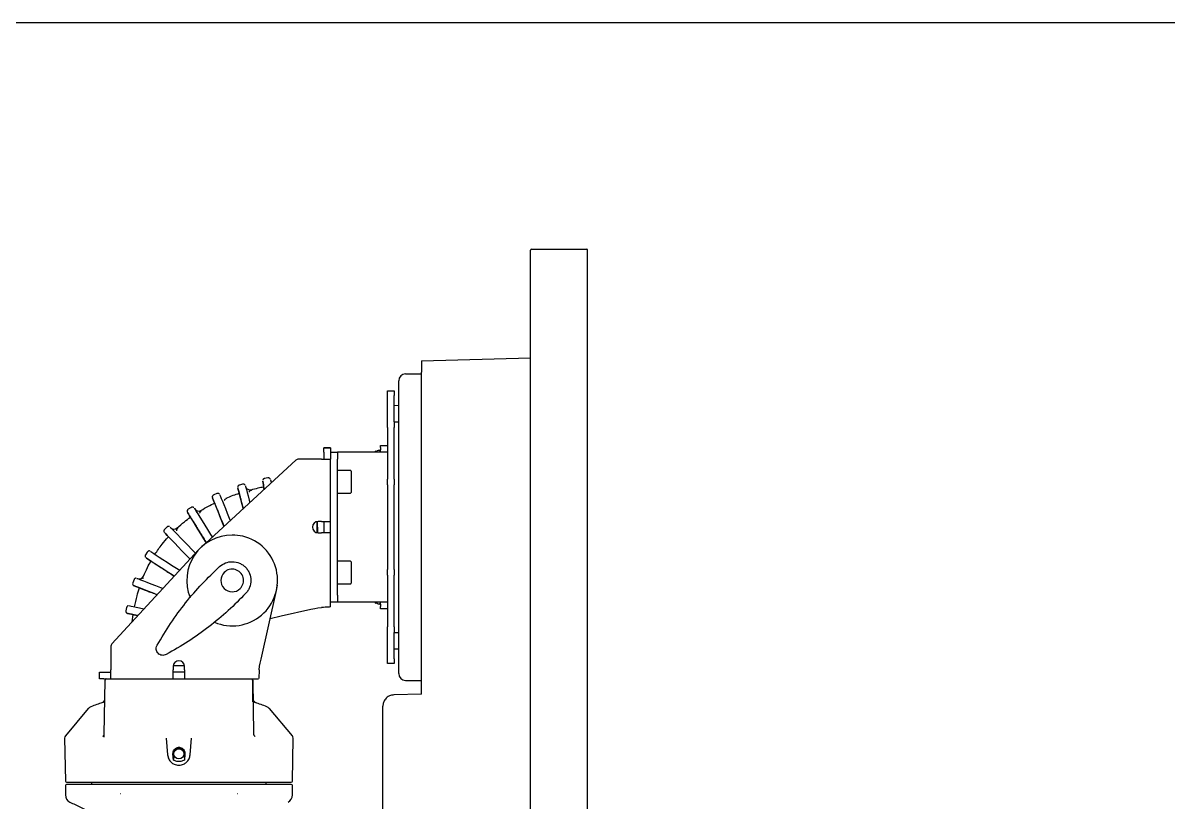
# Model space of a CAD drawing. Header units: inches. Extents: x 16559 to 58559, y 6500 to 36200.
# Drawn here: x 48445 to 48949, y 30931 to 31274 of the extents above; entities that cross this region are included whole.
import ezdxf

# ---------------------------------------------------------------- set-up
doc = ezdxf.new("R2010")
doc.units = ezdxf.units.IN
doc.header["$LTSCALE"] = 300
doc.layers.add('MACCHINA', color=40, linetype='Continuous')
doc.layers.add('PROTEZIONI', color=40, linetype='Continuous')

# ---------------------------------------------------------------- blocks, each defined once
blk = doc.blocks.new('A$Cdb5bb879')
at = {"layer": 'MACCHINA'}
for p, q in [((2188.86, 1700.35), (2213.16, 1700.35)), ((2213.36, 1700.15), (2213.36, 1693.65)), ((2188.36, 1693.65), (2188.36, 1699.85)), ((2188.36, 1388.99), (2188.36, 1693.65)), ((2213.36, 1693.65), (2213.36, 1388.36)), ((2140.36, 1651.21), (2188.36, 1652.46)), ((2133.36, 1645.41), (2140.36, 1645.41)), ((2140.36, 1504.33), (2140.36, 1646.21)), ((2130.36, 1513.41), (2130.36, 1642.41)), ((2125.36, 1637.91), (2128.36, 1637.91)), ((2125.36, 1635.91), (2125.36, 1637.91)), ((2125.36, 1624.31), (2125.36, 1635.91)), ((2128.36, 1637.91), (2128.36, 1635.91)), ((2128.36, 1624.31), (2128.36, 1635.91)), ((2128.36, 1631.49), (2130.36, 1631.56)), ((2125.36, 1621.81), (2125.36, 1624.31)), ((2125.36, 1621.81), (2125.36, 1599)), ((2128.36, 1624.32), (2130.36, 1624.25)), ((2128.36, 1624.31), (2128.36, 1621.81)), ((2128.36, 1599), (2128.36, 1621.81)), ((2097.36, 1612.9), (2100.36, 1612.9)), ((2097.36, 1610.9), (2097.36, 1612.9)), ((2100.36, 1612.9), (2097.36, 1612.9)), ((2097.36, 1610.9), (2097.36, 1607.9)), ((2100.36, 1612.9), (2100.36, 1610.9)), ((2100.36, 1610.91), (2103.36, 1610.91)), ((2100.36, 1610.9), (2100.36, 1607.9)), ((2103.36, 1610.91), (2103.36, 1607.91)), ((2103.86, 1610.91), (2103.36, 1610.91)), ((2121.86, 1610.91), (2103.86, 1610.91)), ((2120.76, 1610.91), (2120.76, 1611.16)), ((2121.86, 1611.66), (2121.26, 1611.66)), ((2125.36, 1610.91), (2121.86, 1610.91)), ((2122.36, 1613.91), (2125.36, 1613.91)), ((2122.36, 1612.91), (2122.36, 1613.91)), ((2122.36, 1612.91), (2122.36, 1611.91)), ((2122.36, 1610.91), (2122.36, 1611.91)), ((2084.98, 1607.38), (2043.44, 1569.13)), ((2096.36, 1607.9), (2086.33, 1607.9)), ((2096.36, 1607.9), (2100.36, 1607.9)), ((2100.36, 1580.41), (2100.36, 1607.9)), ((2103.36, 1547.91), (2103.36, 1607.91)), ((2072.75, 1599.57), (2071.27, 1599.33)), ((2109.06, 1602.91), (2103.36, 1602.91)), ((2109.36, 1602.61), (2109.36, 1593.83)), ((2059.74, 1596.23), (2059.74, 1596.23)), ((2061.59, 1596.82), (2060.14, 1596.44)), ((2065.35, 1594.37), (2065.42, 1594.07)), ((2070.81, 1599.13), (2070.81, 1599.13)), ((2125.36, 1596.5), (2125.36, 1599)), ((2125.36, 1596.5), (2125.36, 1559.31)), ((2128.36, 1599), (2128.36, 1596.5)), ((2128.36, 1559.31), (2128.36, 1596.5)), ((2048.51, 1591.89), (2048.51, 1591.89)), ((2050.23, 1592.67), (2048.84, 1592.11)), ((2054.26, 1590.7), (2054.38, 1590.41)), ((2103.36, 1592.91), (2109.06, 1592.91)), ((2109.36, 1593.83), (2109.36, 1593.21)), ((2037.39, 1585.58), (2037.39, 1585.58)), ((2038.9, 1586.57), (2037.62, 1585.78)), ((2043.2, 1585.26), (2043.37, 1585)), ((2094.36, 1575.46), (2094.36, 1580.35)), ((2094.5, 1575.43), (2094.47, 1580.37)), ((2096.36, 1580.41), (2094.86, 1580.41)), ((2096.36, 1580.41), (2100.36, 1580.41)), ((2097.36, 1580.41), (2097.36, 1575.41)), ((2100.36, 1575.41), (2100.36, 1580.41)), ((2027.05, 1576.76), (2027.05, 1576.76)), ((2028.26, 1577.95), (2027.18, 1576.91)), ((2032.75, 1577.54), (2032.96, 1577.32)), ((2094.86, 1575.41), (2096.36, 1575.41)), ((2100.36, 1575.41), (2096.36, 1575.41)), ((2100.36, 1542.8), (2100.36, 1575.41)), ((2028.83, 1573.5), (2028.77, 1573.55)), ((2042.21, 1567.9), (2004.03, 1526.49)), ((2018.72, 1565.62), (2018.77, 1565.7)), ((2018.72, 1565.62), (2018.72, 1565.62)), ((2019.58, 1566.95), (2018.77, 1565.7)), ((2019.65, 1560.05), (2019.65, 1560.05)), ((2109.06, 1562.91), (2103.36, 1562.91)), ((2109.36, 1562.61), (2109.36, 1559.59)), ((2109.36, 1559.59), (2109.36, 1553.21)), ((2125.36, 1556.81), (2125.36, 1559.31)), ((2128.36, 1559.31), (2128.36, 1556.81)), ((2013.74, 1554.78), (2013.2, 1553.38)), ((2013.74, 1554.78), (2013.74, 1554.78)), ((2125.36, 1556.81), (2125.36, 1534)), ((2128.36, 1534), (2128.36, 1556.81)), ((2016.1, 1551.18), (2016.1, 1551.18)), ((2069.7, 1519.79), (2076.5, 1550.04)), ((2076.5, 1550.04), (2076.88, 1552.33)), ((2103.36, 1552.91), (2109.06, 1552.91)), ((2103.36, 1544.91), (2100.36, 1544.91)), ((2103.36, 1547.91), (2103.36, 1544.91)), ((2103.86, 1544.91), (2103.36, 1544.91)), ((2121.86, 1544.91), (2103.86, 1544.91)), ((2120.76, 1544.66), (2120.76, 1544.91)), ((2121.26, 1544.16), (2121.86, 1544.16)), ((2125.36, 1544.91), (2121.86, 1544.91)), ((2122.36, 1543.91), (2122.36, 1544.91)), ((2122.36, 1543.91), (2122.36, 1542.91)), ((2010.47, 1542.55), (2010.16, 1541.09)), ((2010.47, 1542.55), (2010.5, 1542.64)), ((2010.47, 1542.55), (2010.5, 1542.64)), ((2010.5, 1542.64), (2010.5, 1542.64)), ((2012.95, 1536.16), (2013.37, 1539.37)), ((2013.37, 1539.37), (2013.37, 1539.37)), ((2073.72, 1537.68), (2078.58, 1538.77)), ((2078.58, 1538.77), (2091.62, 1541.7)), ((2091.62, 1541.7), (2091.65, 1541.71)), ((2091.65, 1541.71), (2093.46, 1542.11)), ((2093.46, 1542.11), (2094.72, 1542.4)), ((2094.72, 1542.4), (2096.36, 1542.52)), ((2122.36, 1541.91), (2122.36, 1542.91)), ((2125.36, 1541.91), (2122.36, 1541.91)), ((2125.36, 1531.5), (2125.36, 1534)), ((2128.36, 1534), (2128.36, 1531.5)), ((2125.36, 1519.91), (2125.36, 1531.5)), ((2128.36, 1531.49), (2130.36, 1531.56)), ((2128.36, 1519.91), (2128.36, 1531.5)), ((2003.5, 1525.14), (2003.5, 1515.04)), ((2128.36, 1524.32), (2130.36, 1524.25)), ((2069.29, 1517.95), (2069.7, 1519.79)), ((2125.36, 1517.91), (2125.36, 1519.91)), ((2128.36, 1519.91), (2128.36, 1517.91)), ((1998.5, 1514.04), (2000.5, 1514.04)), ((1998.5, 1511.04), (1998.5, 1514.04)), ((2000.5, 1514.04), (2003.5, 1514.04)), ((2003.5, 1511.04), (2003.5, 1515.04)), ((2031, 1516.54), (2031, 1515.04)), ((2031, 1511.04), (2031, 1515.04)), ((2036, 1514.04), (2031, 1514.04)), ((2035.98, 1516.84), (2031.02, 1516.84)), ((2036, 1515.04), (2036, 1516.54)), ((2036, 1515.04), (2036, 1511.04)), ((2068.89, 1515.04), (2069.01, 1516.68)), ((2069.01, 1516.68), (2069.29, 1517.95)), ((2128.36, 1517.91), (2125.36, 1517.91)), ((2000.5, 1511.04), (1998.5, 1511.04)), ((2000.5, 1511.04), (2003.5, 1511.04)), ((2000.57, 1486.54), (2000.99, 1510.55)), ((2001, 1510.54), (2001.13, 1510.53)), ((2003.5, 1511.04), (2031, 1511.04)), ((2031, 1511.04), (2036, 1511.04)), ((2036, 1511.04), (2068.61, 1511.04)), ((2065.87, 1510.53), (2066, 1510.54)), ((2066, 1510.54), (2065.99, 1500.95)), ((2066.01, 1510.55), (2066.43, 1486.57)), ((2133.36, 1510.41), (2140.36, 1510.41)), ((2140.36, 1504.33), (2128.23, 1504.01)), ((2123.36, 1388.81), (2123.36, 1499.01)), ((1993.57, 1497.95), (1983.51, 1485.97)), ((2083.49, 1485.97), (2073.43, 1497.95)), ((1983.16, 1484.98), (1983.49, 1466.03)), ((2027.87, 1484.97), (2028.52, 1477.6)), ((2038.48, 1477.6), (2039.12, 1484.97)), ((2083.51, 1466.03), (2083.84, 1484.98)), ((2031.06, 1475.33), (2030.9, 1478.08)), ((2031.11, 1478.08), (2031.06, 1475.33)), ((2035.89, 1478.08), (2035.94, 1475.33)), ((2036.1, 1478.08), (2035.94, 1475.33)), ((1983.5, 1464.04), (1983.5, 1459.93)), ((1995.02, 1465.54), (1995, 1464.54)), ((2072, 1464.54), (2071.98, 1465.54)), ((2083.5, 1459.93), (2083.5, 1464.04)), ((2007.64, 1460.54), (2007.82, 1460.54)), ((2059.18, 1460.54), (2059.36, 1460.54))]:
    blk.add_line(p, q, dxfattribs=at)
at = {"layer": 'MACCHINA', "flags": 128}
for points in [[(2061.82, 1586.06), (2061.63, 1586.78), (2061.08, 1588.87), (2060.6, 1590.73), (2060.19, 1592.3), (2059.86, 1593.56), (2059.62, 1594.47), (2059.47, 1595.03), (2059.42, 1595.22)], [(2059.42, 1595.22), (2059.47, 1595.03), (2059.62, 1594.47), (2059.86, 1593.56), (2060.04, 1592.86)], [(2062.81, 1596.1), (2062.86, 1595.92), (2063, 1595.36), (2063.24, 1594.44), (2063.57, 1593.19), (2063.98, 1591.62), (2064.47, 1589.76), (2064.74, 1588.74)], [(2071.02, 1594.53), (2070.92, 1595.21), (2070.71, 1596.49), (2070.56, 1597.43), (2070.47, 1597.99), (2070.44, 1598.19)], [(2070.44, 1598.19), (2070.47, 1597.99), (2070.56, 1597.43), (2070.71, 1596.49), (2070.82, 1595.78)], [(2073.9, 1598.74), (2073.93, 1598.54), (2074.02, 1597.98), (2074.11, 1597.38)], [(2053.37, 1578.28), (2052.46, 1580.51), (2051.57, 1582.72), (2050.75, 1584.73), (2050.03, 1586.51), (2049.42, 1588.01), (2048.94, 1589.22), (2048.58, 1590.09), (2048.36, 1590.63), (2048.29, 1590.81)], [(2048.29, 1590.81), (2048.36, 1590.63), (2048.58, 1590.09), (2048.93, 1589.22), (2049.21, 1588.55)], [(2051.53, 1592.12), (2051.61, 1591.94), (2051.82, 1591.41), (2052.18, 1590.53), (2052.67, 1589.33), (2053.28, 1587.82), (2054, 1586.05), (2054.81, 1584.03), (2055.71, 1581.83), (2056.12, 1580.81)], [(2045.56, 1571.08), (2044.49, 1572.81), (2043.15, 1574.97), (2041.9, 1576.99), (2040.75, 1578.83), (2039.75, 1580.46), (2038.89, 1581.84), (2038.2, 1582.95), (2037.71, 1583.75), (2037.4, 1584.24), (2037.3, 1584.41)], [(2037.3, 1584.41), (2037.4, 1584.24), (2037.7, 1583.75), (2038.2, 1582.95), (2038.59, 1582.33)], [(2037.39, 1585.58), (2037.47, 1585.66), (2037.62, 1585.78)], [(2040.28, 1586.25), (2040.38, 1586.09), (2040.68, 1585.6), (2041.18, 1584.79), (2041.86, 1583.69), (2042.72, 1582.31), (2043.73, 1580.68), (2044.87, 1578.83), (2046.13, 1576.81), (2047.46, 1574.65), (2048.11, 1573.61)], [(2027.05, 1576.76), (2027.05, 1576.76), (2027.18, 1576.91)], [(2038.44, 1563.81), (2036.63, 1565.68), (2034.87, 1567.5), (2033.22, 1569.22), (2031.71, 1570.78), (2030.38, 1572.16), (2029.25, 1573.33), (2028.35, 1574.26), (2027.69, 1574.94), (2027.29, 1575.36), (2027.16, 1575.5)], [(2027.16, 1575.5), (2027.29, 1575.36), (2027.69, 1574.94), (2028.35, 1574.26), (2028.78, 1573.81)], [(2029.67, 1577.93), (2029.81, 1577.79), (2030.21, 1577.37), (2030.87, 1576.69), (2031.77, 1575.76), (2032.9, 1574.59), (2034.23, 1573.21), (2035.73, 1571.65), (2037.39, 1569.93), (2039.15, 1568.11), (2040.81, 1566.38)], [(2028.81, 1573.63), (2028.81, 1573.63), (2028.81, 1573.63)], [(2031.49, 1556.28), (2030.52, 1556.9), (2028.39, 1558.28), (2026.39, 1559.57), (2024.57, 1560.75), (2022.96, 1561.79), (2021.6, 1562.67), (2020.5, 1563.38), (2019.71, 1563.89), (2019.22, 1564.21), (2019.06, 1564.31)], [(2019.06, 1564.31), (2019.22, 1564.21), (2019.71, 1563.89), (2020.5, 1563.38), (2021.12, 1562.98)], [(2020.96, 1567.25), (2021.13, 1567.15), (2021.61, 1566.83), (2022.4, 1566.32), (2023.5, 1565.61), (2024.86, 1564.73), (2026.47, 1563.69), (2028.29, 1562.51), (2030.29, 1561.22), (2032.42, 1559.84), (2033.9, 1558.89)], [(2015.03, 1555.35), (2015.21, 1555.28), (2015.75, 1555.07), (2016.63, 1554.72), (2017.84, 1554.25), (2019.36, 1553.66), (2021.15, 1552.97), (2023.17, 1552.18), (2025.39, 1551.32), (2026.52, 1550.88)], [(2023.97, 1548.12), (2021.9, 1548.92), (2019.88, 1549.71), (2018.09, 1550.4), (2016.58, 1550.99), (2015.36, 1551.46), (2014.48, 1551.81), (2013.94, 1552.01), (2013.76, 1552.08)], [(2013.76, 1552.08), (2013.94, 1552.01), (2014.48, 1551.81), (2015.36, 1551.46), (2016.04, 1551.2)], [(2015.48, 1538.91), (2015.46, 1538.92), (2013.87, 1539.26), (2012.6, 1539.54), (2011.68, 1539.74), (2011.11, 1539.86), (2010.92, 1539.9)], [(2010.92, 1539.9), (2011.11, 1539.86), (2011.68, 1539.74), (2012.6, 1539.54), (2013.31, 1539.38)], [(2011.66, 1543.32), (2011.85, 1543.28), (2012.41, 1543.16), (2013.34, 1542.96), (2014.61, 1542.68), (2016.2, 1542.34), (2018.07, 1541.94), (2018.24, 1541.9)], [(2001.49, 1511.04), (2001.39, 1511.03), (2001.32, 1511.01)]]:
    blk.add_lwpolyline(points, dxfattribs=at)
at = {"layer": 'MACCHINA'}
blk.add_circle((2033.5, 1478.04), 2.2, dxfattribs=at)
for centre, radius, start, end in [((2188.86, 1699.85), 0.5, 90, 180), ((2213.16, 1700.15), 0.2, 0, 90), ((2133.36, 1642.41), 3, 90, 180), ((2120.26, 1610.91), 0.5, 0, 180), ((2121.26, 1611.16), 0.5, 90, 180), ((2121.86, 1612.16), 0.5, 270, 0), ((2086.33, 1605.9), 2, 90, 132.6336), ((2071.43, 1598.34), 1, 99.0318, 128.109), ((2109.06, 1602.61), 0.3, 0, 90), ((2060.39, 1595.47), 1, 104.6664, 130.9262), ((2064.82, 1596.31), 2, 194.6664, 285.1311), ((2075.92, 1598.76), 2, 189.0318, 216.7811), ((2049.22, 1591.18), 1, 179.4595, 202.0632), ((2049.22, 1591.18), 1, 112.0632, 134.6247), ((2109.06, 1593.21), 0.3, 270, 0), ((2038.15, 1584.93), 1, 139.4869, 211.7877), ((2042.18, 1586.98), 2, 211.7877, 300.8166), ((2094.86, 1577.91), 2.5, 90, 270), ((2031.4, 1579.02), 2, 223.9715, 312.373), ((2056.98, 1554.42), 20, 90, 202.0131), ((2056.98, 1554.42), 20, 76.4805, 90), ((2056.98, 1554.42), 20, 247.0691, 76.4805), ((2056.98, 1554.42), 5, 314.5454, 134.5454), ((2109.06, 1562.61), 0.3, 0, 90), ((2016.12, 1557.07), 2, 248.7489, 337.6428), ((2056.98, 1554.42), 5, 134.5454, 314.5454), ((2014.13, 1553.02), 1, 158.7489, 248.7489), ((2109.06, 1553.21), 0.3, 270, 0), ((2120.26, 1544.91), 0.5, 180, 0), ((2121.26, 1544.66), 0.5, 180, 270), ((2121.86, 1543.66), 0.5, 0, 90), ((2011.14, 1540.88), 1, 167.8298, 257.8298), ((2005.5, 1525.14), 2, 137.3228, 180), ((2033.5, 1516.54), 2.5, 0, 180), ((2001.49, 1510.54), 0.5, 128.0344, 179), ((2133.36, 1513.41), 3, 180, 270), ((1995.87, 1496.03), 3, 111.3746, 140), ((2033.5, 1399.88), 106.25, 108.4816, 111.3746), ((1999.34, 1502.07), 1.5, 288.4816, 359), ((2067.66, 1502.07), 1.5, 181, 251.5184), ((2033.5, 1399.88), 106.25, 68.6254, 71.5184), ((2071.13, 1496.03), 3, 40, 68.6254), ((1984.66, 1485), 1.5, 140, 181), ((2082.34, 1485), 1.5, 359, 40), ((1983.99, 1466.04), 0.5, 181, 270), ((1984, 1464.04), 0.5, 90, 180), ((2083, 1464.04), 0.5, 0, 90), ((2083.01, 1466.04), 0.5, 270, 359), ((1987, 1459.93), 3.5, 180, 243.0923), ((2080, 1459.93), 3.5, 296.9077, 0)]:
    blk.add_arc(centre, radius, start, end, dxfattribs=at)
for points, knots in [([(2140.36, 1651.21), (2140.36, 1651.12), (2140.36, 1650.93), (2140.36, 1649.58), (2140.36, 1647.9), (2140.36, 1646.76), (2140.36, 1646.21)], [0, 0, 0, 0, 0.270293, 0.562418, 0.789704, 1, 1, 1, 1]), ([(2071.21, 1599.31), (2071.19, 1599.31), (2071.04, 1599.29), (2070.92, 1599.2), (2070.81, 1599.13)], [0, 0, 0, 0, 0.1579638, 1, 1, 1, 1]), ([(2073.78, 1599.07), (2073.72, 1599.16), (2073.6, 1599.34), (2073.31, 1599.51), (2073.02, 1599.6), (2072.83, 1599.56), (2072.76, 1599.55)], [0, 0, 0, 0, 0.265173, 0.525383, 0.812673, 1, 1, 1, 1]), ([(2059.74, 1596.23), (2059.65, 1596.13), (2059.51, 1595.99), (2059.42, 1595.75), (2059.4, 1595.62), (2059.4, 1595.57)], [0, 0, 0, 0, 0.506584, 0.780336, 1, 1, 1, 1]), ([(2060.1, 1596.42), (2060.08, 1596.42), (2059.94, 1596.4), (2059.83, 1596.31), (2059.74, 1596.23)], [0, 0, 0, 0, 0.115729, 1, 1, 1, 1]), ([(2062.65, 1596.42), (2062.6, 1596.5), (2062.47, 1596.65), (2062.19, 1596.8), (2061.88, 1596.88), (2061.68, 1596.83), (2061.59, 1596.81)], [0, 0, 0, 0, 0.232802, 0.493439, 0.777487, 1, 1, 1, 1]), ([(2065.35, 1594.37), (2066.36, 1594.64), (2068.18, 1595.12), (2070.02, 1595.53), (2070.83, 1595.72)], [0, 0, 0, 0, 0.555366, 1, 1, 1, 1]), ([(2070.81, 1599.13), (2070.72, 1599.04), (2070.58, 1598.9), (2070.48, 1598.68), (2070.46, 1598.58), (2070.45, 1598.54)], [0, 0, 0, 0, 0.5454996, 0.8240034, 1, 1, 1, 1]), ([(2070.83, 1595.72), (2070.84, 1595.67), (2070.86, 1595.56), (2070.97, 1594.87), (2071.02, 1594.53)], [0, 0, 0, 0, 0.5037092, 1, 1, 1, 1]), ([(2048.51, 1591.89), (2048.43, 1591.8), (2048.31, 1591.64), (2048.23, 1591.39), (2048.22, 1591.25), (2048.22, 1591.19)], [0, 0, 0, 0, 0.487066, 0.768518, 1, 1, 1, 1]), ([(2048.22, 1591.19), (2048.22, 1591.19), (2048.22, 1591.17), (2048.22, 1591.16), (2048.22, 1591.15)], [0, 0, 0, 0, 0.337785, 1, 1, 1, 1]), ([(2048.82, 1592.1), (2048.82, 1592.1), (2048.7, 1592.07), (2048.6, 1591.98), (2048.51, 1591.89)], [0, 0, 0, 0, 0.058097, 1, 1, 1, 1]), ([(2051.34, 1592.42), (2051.28, 1592.47), (2051.16, 1592.61), (2050.88, 1592.73), (2050.55, 1592.77), (2050.34, 1592.7), (2050.23, 1592.67)], [0, 0, 0, 0, 0.193004, 0.456367, 0.736142, 1, 1, 1, 1]), ([(2054.38, 1590.41), (2054.34, 1590.39), (2054.27, 1590.36), (2054.12, 1590.29), (2053.83, 1590.15), (2053.6, 1589.95), (2053.54, 1589.72), (2053.51, 1589.6)], [0, 0, 0, 0, 0.036954, 0.079044, 0.190765, 0.559677, 1, 1, 1, 1]), ([(2054.26, 1590.7), (2055.33, 1591.11), (2057.24, 1591.86), (2059.19, 1592.51), (2060.06, 1592.8)], [0, 0, 0, 0, 0.554946, 1, 1, 1, 1]), ([(2060.06, 1592.8), (2060.07, 1592.74), (2060.1, 1592.63), (2060.34, 1591.71), (2060.72, 1590.27), (2061.21, 1588.39), (2061.62, 1586.82), (2061.82, 1586.06)], [0, 0, 0, 0, 0.202112, 0.404789, 0.606421, 0.809221, 1, 1, 1, 1]), ([(2065.42, 1594.07), (2065.39, 1594.06), (2065.31, 1594.04), (2065.15, 1593.99), (2064.85, 1593.88), (2064.58, 1593.71), (2064.49, 1593.49), (2064.44, 1593.37)], [0, 0, 0, 0, 0.036747, 0.078557, 0.189328, 0.554402, 1, 1, 1, 1]), ([(2037.39, 1585.58), (2037.32, 1585.48), (2037.2, 1585.31), (2037.15, 1585.03), (2037.15, 1584.86), (2037.17, 1584.76), (2037.17, 1584.73)], [0, 0, 0, 0, 0.4171714, 0.6780727, 0.9055451, 1, 1, 1, 1]), ([(2040.03, 1586.51), (2039.99, 1586.54), (2039.85, 1586.65), (2039.57, 1586.73), (2039.22, 1586.72), (2038.9, 1586.6), (2038.74, 1586.44), (2038.66, 1586.37)], [0, 0, 0, 0, 0.118949, 0.334736, 0.562107, 0.799505, 1, 1, 1, 1]), ([(2043.37, 1585), (2043.33, 1584.98), (2043.27, 1584.94), (2043.13, 1584.85), (2042.87, 1584.66), (2042.68, 1584.43), (2042.66, 1584.2), (2042.65, 1584.08)], [0, 0, 0, 0, 0.0372013, 0.0796245, 0.1924843, 0.5659816, 1, 1, 1, 1]), ([(2043.2, 1585.26), (2044.3, 1585.89), (2046.27, 1587.04), (2048.32, 1588.04), (2049.23, 1588.49)], [0, 0, 0, 0, 0.555013, 1, 1, 1, 1]), ([(2049.23, 1588.49), (2049.25, 1588.43), (2049.3, 1588.32), (2049.65, 1587.44), (2050.21, 1586.07), (2050.96, 1584.22), (2051.88, 1581.95), (2052.7, 1579.93), (2053.22, 1578.64), (2053.37, 1578.28)], [0, 0, 0, 0, 0.156548, 0.313534, 0.469711, 0.626792, 0.783074, 0.939911, 1, 1, 1, 1]), ([(2032.75, 1577.54), (2033.8, 1578.47), (2035.69, 1580.13), (2037.72, 1581.62), (2038.62, 1582.28)], [0, 0, 0, 0, 0.556462, 1, 1, 1, 1]), ([(2038.62, 1582.28), (2038.65, 1582.22), (2038.71, 1582.12), (2039.22, 1581.32), (2039.99, 1580.06), (2041.05, 1578.36), (2042.33, 1576.29), (2043.8, 1573.92), (2044.9, 1572.14), (2045.5, 1571.17), (2045.56, 1571.08)], [0, 0, 0, 0, 0.140839, 0.282071, 0.422576, 0.563894, 0.704494, 0.845591, 0.986656, 1, 1, 1, 1]), ([(2094.47, 1580.34), (2094.48, 1579.42), (2094.49, 1577.8), (2094.5, 1576.18), (2094.5, 1575.48)], [0, 0, 0, 0, 0.56776, 1, 1, 1, 1]), ([(2027.05, 1576.76), (2026.99, 1576.65), (2026.89, 1576.46), (2026.87, 1576.17), (2026.89, 1575.96), (2026.94, 1575.84), (2026.96, 1575.79)], [0, 0, 0, 0, 0.36949, 0.622913, 0.840347, 1, 1, 1, 1]), ([(2029.38, 1578.13), (2029.35, 1578.15), (2029.19, 1578.23), (2028.88, 1578.25), (2028.51, 1578.16), (2028.26, 1577.97), (2028.16, 1577.84), (2028.13, 1577.8)], [0, 0, 0, 0, 0.092769, 0.363685, 0.639614, 0.897246, 1, 1, 1, 1]), ([(2032.96, 1577.32), (2032.94, 1577.29), (2032.88, 1577.24), (2032.76, 1577.12), (2032.55, 1576.89), (2032.41, 1576.64), (2032.44, 1576.41), (2032.46, 1576.29)], [0, 0, 0, 0, 0.037411, 0.080119, 0.193953, 0.571367, 1, 1, 1, 1]), ([(2022.97, 1565.96), (2023.97, 1567.44), (2025.75, 1570.09), (2027.85, 1572.5), (2028.77, 1573.55)], [0, 0, 0, 0, 0.560124, 1, 1, 1, 1]), ([(2018.72, 1565.62), (2018.67, 1565.5), (2018.59, 1565.3), (2018.61, 1565), (2018.67, 1564.77), (2018.75, 1564.63), (2018.8, 1564.57), (2018.81, 1564.55)], [0, 0, 0, 0, 0.33117, 0.577621, 0.785674, 0.960174, 1, 1, 1, 1]), ([(2020.63, 1567.38), (2020.56, 1567.4), (2020.37, 1567.43), (2020.06, 1567.37), (2019.74, 1567.18), (2019.61, 1566.98), (2019.54, 1566.88)], [0, 0, 0, 0, 0.164898, 0.44604, 0.710103, 1, 1, 1, 1]), ([(2017.97, 1556.31), (2018.51, 1557.58), (2019.49, 1559.84), (2020.66, 1562.01), (2021.17, 1562.95)], [0, 0, 0, 0, 0.563152, 1, 1, 1, 1]), ([(2021.17, 1562.95), (2021.22, 1562.92), (2021.32, 1562.85), (2022.12, 1562.34), (2023.36, 1561.53), (2025.04, 1560.45), (2027.09, 1559.12), (2029.27, 1557.72), (2030.8, 1556.72), (2031.49, 1556.28)], [0, 0, 0, 0, 0.1467881, 0.2939869, 0.440427, 0.5877145, 0.7342546, 0.8813114, 1, 1, 1, 1]), ([(2023.91, 1525.91), (2025.83, 1529.14), (2029.68, 1535.6), (2036.38, 1544.62), (2043.62, 1553.05), (2048.81, 1558.02), (2051.41, 1560.5)], [0, 0, 0, 0, 0.250464, 0.500924, 0.750528, 1, 1, 1, 1]), ([(2051.41, 1560.5), (2052.25, 1561.12), (2053.93, 1562.35), (2057.11, 1562.86), (2059.76, 1562.32), (2061.65, 1561.29), (2062.89, 1560.25), (2063.92, 1558.99), (2064.92, 1557.09), (2065.44, 1554.41), (2064.93, 1551.8), (2064.06, 1550.12), (2063.46, 1549.28), (2063.11, 1548.89), (2062.98, 1548.75)], [0, 0, 0, 0, 0.124799, 0.249513, 0.374109, 0.437472, 0.499332, 0.561243, 0.624648, 0.749504, 0.874497, 0.937113, 0.976469, 1, 1, 1, 1]), ([(2014.69, 1555.41), (2014.67, 1555.41), (2014.56, 1555.42), (2014.34, 1555.37), (2014.05, 1555.22), (2013.85, 1555.01), (2013.77, 1554.85), (2013.74, 1554.79)], [0, 0, 0, 0, 0.032632, 0.279858, 0.555086, 0.846674, 1, 1, 1, 1]), ([(2017.78, 1555.96), (2017.71, 1555.86), (2017.53, 1555.59), (2017.46, 1555.4), (2017.58, 1555.24), (2017.63, 1555.18)], [0, 0, 0, 0, 0.287731, 0.722145, 1, 1, 1, 1]), ([(2013.97, 1542.82), (2014.31, 1544.41), (2014.9, 1547.23), (2015.74, 1549.98), (2016.1, 1551.18)], [0, 0, 0, 0, 0.5661798, 1, 1, 1, 1]), ([(2016.1, 1551.18), (2016.16, 1551.15), (2016.27, 1551.11), (2017.15, 1550.77), (2018.53, 1550.23), (2020.4, 1549.5), (2022.25, 1548.78), (2023.55, 1548.28), (2023.97, 1548.12)], [0, 0, 0, 0, 0.182221, 0.364952, 0.546741, 0.729582, 0.911493, 1, 1, 1, 1]), ([(2062.98, 1548.75), (2060.44, 1546.18), (2055.38, 1541.05), (2046.82, 1533.95), (2037.7, 1527.4), (2031.2, 1523.66), (2027.95, 1521.8)], [0, 0, 0, 0, 0.2503341, 0.5007444, 0.7504015, 1, 1, 1, 1]), ([(2011.31, 1543.33), (2011.26, 1543.32), (2011.11, 1543.3), (2010.87, 1543.17), (2010.63, 1542.95), (2010.54, 1542.75), (2010.5, 1542.64)], [0, 0, 0, 0, 0.13897, 0.412026, 0.702704, 1, 1, 1, 1]), ([(2013.37, 1539.37), (2013.43, 1539.36), (2013.56, 1539.33), (2014.32, 1539.16), (2015.16, 1538.98), (2015.48, 1538.91)], [0, 0, 0, 0, 0.3785529, 0.7581638, 1, 1, 1, 1]), ([(2027.95, 1521.8), (2027.58, 1521.65), (2026.98, 1521.4), (2025.99, 1521.44), (2025.12, 1521.71), (2024.35, 1522.29), (2023.78, 1523.08), (2023.52, 1523.95), (2023.49, 1524.94), (2023.75, 1525.54), (2023.91, 1525.91)], [0, 0, 0, 0, 0.152894, 0.249721, 0.379167, 0.499651, 0.620169, 0.749622, 0.846724, 1, 1, 1, 1]), ([(2001.5, 1511.04), (2001.44, 1511.03), (2001.34, 1511.02), (2001.22, 1510.96), (2001.14, 1510.89), (2001.08, 1510.81), (2001.02, 1510.7), (2001.01, 1510.6), (2001, 1510.54)], [0, 0, 0, 0, 0.239456, 0.36836, 0.5, 0.63164, 0.760545, 1, 1, 1, 1]), ([(2001.34, 1511.01), (2001.29, 1510.99), (2001.19, 1510.94), (2001.09, 1510.82), (2001.03, 1510.68), (2001.03, 1510.58), (2001.03, 1510.53)], [0, 0, 0, 0, 0.248854, 0.502283, 0.754368, 1, 1, 1, 1]), ([(2065.5, 1511.04), (2065.56, 1511.03), (2065.66, 1511.02), (2065.78, 1510.96), (2065.86, 1510.89), (2065.92, 1510.81), (2065.98, 1510.7), (2065.99, 1510.6), (2066, 1510.54)], [0, 0, 0, 0, 0.239448, 0.368355, 0.5, 0.631645, 0.760552, 1, 1, 1, 1]), ([(2065.97, 1510.53), (2065.97, 1510.58), (2065.97, 1510.68), (2065.91, 1510.82), (2065.81, 1510.95), (2065.71, 1510.99), (2065.66, 1511.01)], [0, 0, 0, 0, 0.245763, 0.49799, 0.751442, 1, 1, 1, 1]), ([(2128.23, 1504.01), (2127.54, 1503.9), (2126.09, 1503.69), (2124.47, 1502.34), (2123.52, 1500.68), (2123.41, 1499.55), (2123.36, 1499.01)], [0, 0, 0, 0, 0.270633, 0.562398, 0.789441, 1, 1, 1, 1]), ([(1999.94, 1485.77), (2000.03, 1485.82), (2000.21, 1485.92), (2000.41, 1486.1), (2000.54, 1486.3), (2000.56, 1486.46), (2000.57, 1486.54)], [0, 0, 0, 0, 0.249542, 0.501541, 0.753108, 1, 1, 1, 1]), ([(2000.59, 1485.4), (2000.59, 1485.61), (2000.58, 1486.01), (2000.58, 1486.37), (2000.57, 1486.54)], [0, 0, 0, 0, 0.498042, 1, 1, 1, 1]), ([(2066.43, 1486.57), (2066.44, 1486.49), (2066.47, 1486.35), (2066.61, 1486.14), (2066.81, 1485.95), (2066.99, 1485.86), (2067.08, 1485.81)], [0, 0, 0, 0, 0.246991, 0.500911, 0.754386, 1, 1, 1, 1]), ([(2030.9, 1478.08), (2030.91, 1478.39), (2030.93, 1479), (2031.34, 1479.84), (2031.99, 1480.5), (2032.82, 1480.88), (2033.69, 1480.97), (2034.53, 1480.75), (2035.27, 1480.28), (2035.81, 1479.58), (2036.09, 1478.81), (2036.1, 1478.3), (2036.1, 1478.08)], [0, 0, 0, 0, 0.105415, 0.211342, 0.319445, 0.421748, 0.52358, 0.620122, 0.719072, 0.821472, 0.924735, 1, 1, 1, 1]), ([(2035.89, 1478.08), (2035.86, 1478.33), (2035.81, 1478.84), (2035.42, 1479.54), (2034.82, 1480.09), (2034.07, 1480.41), (2033.25, 1480.47), (2032.46, 1480.24), (2031.79, 1479.78), (2031.32, 1479.12), (2031.13, 1478.51), (2031.11, 1478.16), (2031.11, 1478.08)], [0, 0, 0, 0, 0.099644, 0.206069, 0.316086, 0.42301, 0.533414, 0.640315, 0.749993, 0.858269, 0.966831, 1, 1, 1, 1]), ([(2028.52, 1477.6), (2028.64, 1476.99), (2028.88, 1475.77), (2030, 1474.33), (2031.24, 1473.52), (2032.42, 1473.11), (2033.12, 1473.06), (2033.5, 1473.04)], [0, 0, 0, 0, 0.250309, 0.499748, 0.713771, 0.847954, 1, 1, 1, 1]), ([(2035.94, 1475.33), (2035.42, 1475.09), (2034.38, 1474.62), (2032.61, 1474.62), (2031.57, 1475.09), (2031.06, 1475.33)], [0, 0, 0, 0, 0.333576, 0.669543, 1, 1, 1, 1]), ([(2033.5, 1473.04), (2033.87, 1473.06), (2034.58, 1473.11), (2035.76, 1473.52), (2037, 1474.34), (2038.12, 1475.77), (2038.36, 1476.99), (2038.48, 1477.6)], [0, 0, 0, 0, 0.152159, 0.286432, 0.500561, 0.750224, 1, 1, 1, 1]), ([(1983.99, 1465.54), (1984.06, 1465.54), (1984.21, 1465.54), (1985.39, 1465.54), (1987.19, 1465.54), (1989.46, 1465.54), (1992.01, 1465.54), (1995, 1465.54), (1998.43, 1465.54), (2002.23, 1465.54), (2006.33, 1465.54), (2010.69, 1465.54), (2015.67, 1465.54), (2021.27, 1465.54), (2027.4, 1465.54), (2031.49, 1465.54), (2033.5, 1465.54)], [0, 0, 0, 0, 0.077633, 0.15767, 0.239951, 0.304283, 0.368607, 0.434307, 0.5, 0.5657, 0.631393, 0.695724, 0.760049, 0.842336, 0.922372, 1, 1, 1, 1]), ([(2083, 1464.54), (2082.93, 1464.54), (2082.78, 1464.54), (2081.6, 1464.54), (2079.8, 1464.54), (2077.53, 1464.54), (2074.98, 1464.54), (2071.99, 1464.54), (2068.56, 1464.54), (2064.77, 1464.54), (2060.66, 1464.54), (2056.31, 1464.54), (2051.33, 1464.54), (2045.72, 1464.54), (2039.6, 1464.54), (2033.5, 1464.54), (2027.4, 1464.54), (2021.27, 1464.54), (2015.67, 1464.54), (2010.69, 1464.54), (2006.34, 1464.54), (2002.23, 1464.54), (1998.44, 1464.54), (1995.01, 1464.54), (1992.02, 1464.54), (1989.47, 1464.54), (1987.2, 1464.54), (1985.4, 1464.54), (1984.21, 1464.54), (1984.07, 1464.54), (1984, 1464.54)], [0, 0, 0, 0, 0.038814, 0.078832, 0.119976, 0.152138, 0.184303, 0.21715, 0.25, 0.282847, 0.315697, 0.347859, 0.380024, 0.421165, 0.461184, 0.5, 0.538813, 0.578832, 0.619976, 0.652138, 0.684303, 0.71715, 0.75, 0.782847, 0.815697, 0.847859, 0.880024, 0.921165, 0.961184, 1, 1, 1, 1]), ([(2033.5, 1465.54), (2035.51, 1465.54), (2039.6, 1465.54), (2045.73, 1465.54), (2051.33, 1465.54), (2056.31, 1465.54), (2060.67, 1465.54), (2064.77, 1465.54), (2068.57, 1465.54), (2072, 1465.54), (2074.99, 1465.54), (2077.53, 1465.54), (2079.8, 1465.54), (2081.6, 1465.54), (2082.79, 1465.54), (2082.94, 1465.54), (2083.01, 1465.54)], [0, 0, 0, 0, 0.077631, 0.15767, 0.239951, 0.304283, 0.368607, 0.434307, 0.5, 0.5657, 0.631393, 0.695724, 0.760049, 0.842336, 0.922373, 1, 1, 1, 1]), ([(1985.42, 1456.81), (1986.98, 1456.05), (1990.17, 1454.48), (1995.12, 1452.43), (2000.25, 1450.61), (2003.85, 1449.47), (2005.75, 1449), (2005.91, 1448.96)], [0, 0, 0, 0, 0.236518, 0.484731, 0.732172, 0.978264, 1, 1, 1, 1])]:
    blk.add_open_spline(points, degree=3, knots=knots, dxfattribs=at)
for points in [[(2100.36, 1542.8), (2100.3, 1542.77), (2100.18, 1542.73), (2099.26, 1542.66), (2097.94, 1542.59), (2096.89, 1542.54), (2096.36, 1542.52)], [(2068.89, 1515.04), (2068.86, 1514.51), (2068.82, 1513.46), (2068.75, 1512.14), (2068.68, 1511.22), (2068.63, 1511.1), (2068.61, 1511.04)]]:
    blk.add_open_spline(points, degree=3, dxfattribs=at)

msp = doc.modelspace()

# ---------------------------------------------------------------- linework, layer by layer
at = {"layer": 'PROTEZIONI'}
msp.add_line((49090.611, 31274.28), (47881.265, 31274.28), dxfattribs=at)

# ---------------------------------------------------------------- block references
at = {"color": 30}
msp.add_blockref('A$Cdb5bb879', (46479.967, 29474.28), dxfattribs=at)

doc.saveas('drawing.dxf')
